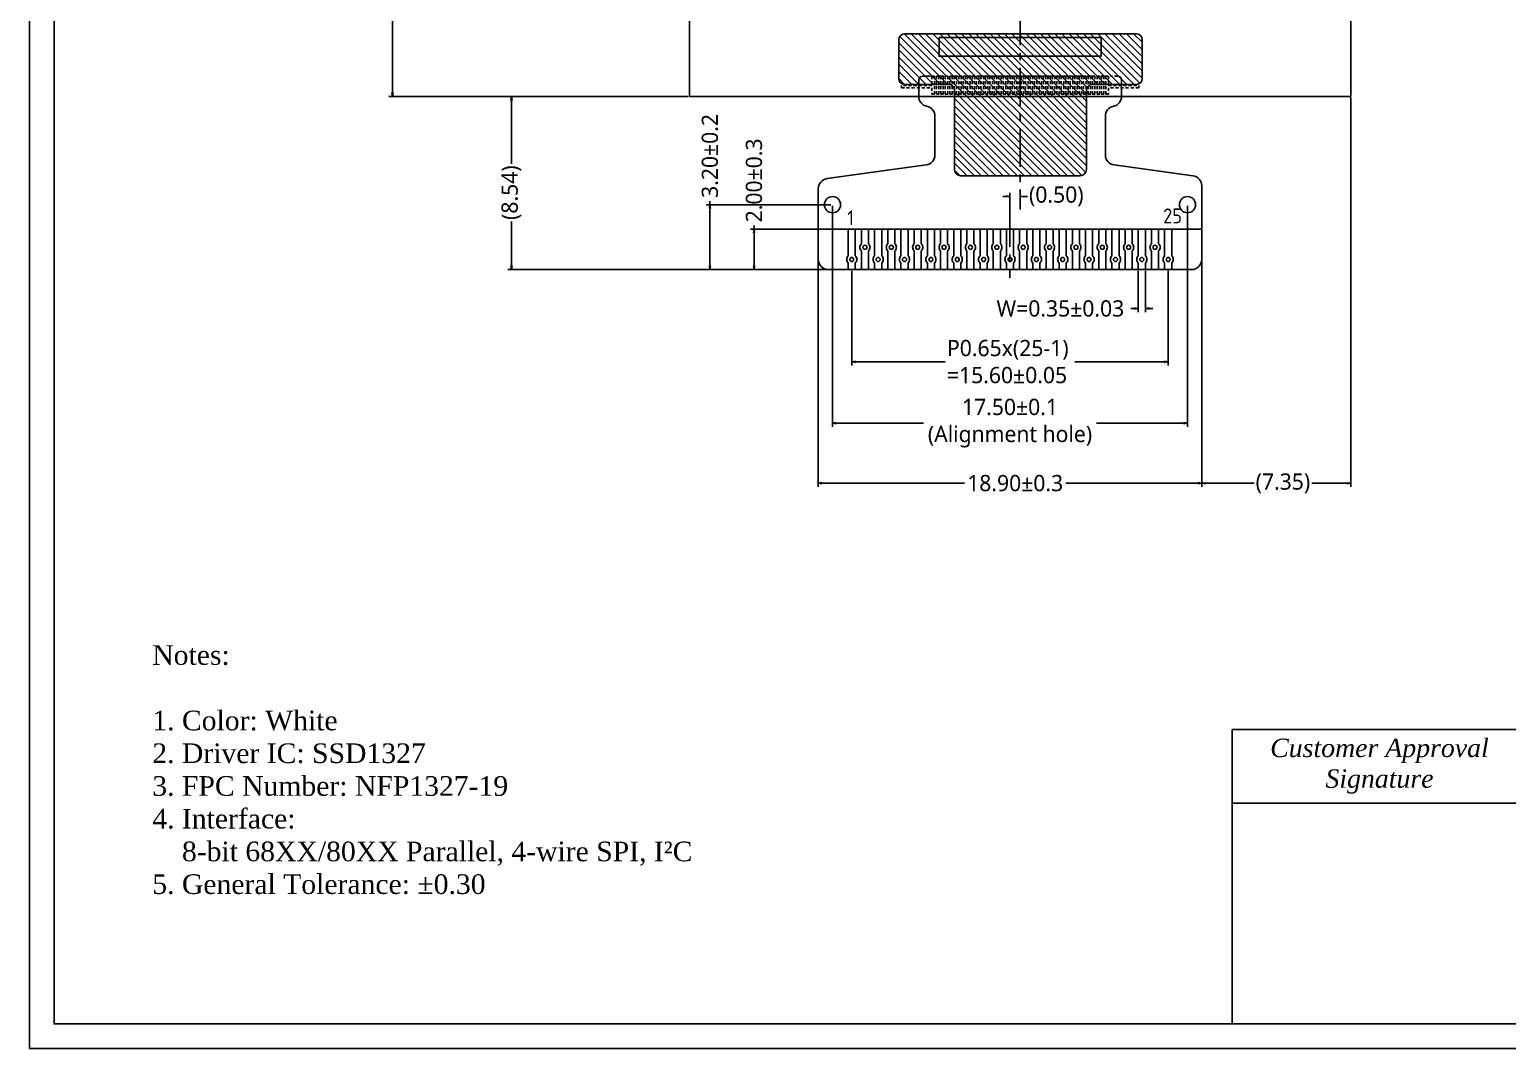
# Model space of a CAD drawing. Header units: inches. Extents: x -33 to 113, y 38 to 135.
# Drawn here: x -32.6 to 40.3, y 38.2 to 88.4 of the extents above; entities that cross this region are included whole.
import ezdxf

# ---------------------------------------------------------------- set-up
doc = ezdxf.new("R2010")
doc.units = ezdxf.units.IN
doc.header["$MEASUREMENT"] = 0
doc.linetypes.add('CENTER', pattern=[0.6, 0.375, -0.075, 0.075, -0.075])
doc.linetypes.add('DASHED', pattern=[0.75, 0.5, -0.25])
for name, color, linetype in [('BOM', 7, 'Continuous'), ('dim', 3, 'Continuous'), ('FPC', 30, 'Continuous'), ('Frame', 7, 'Continuous'), ('PANEL', 7, 'Continuous'), ('Tape', 2, 'Continuous'), ('TOP', 1, 'Continuous')]:
    doc.layers.add(name, color=color, linetype=linetype)
doc.styles.add('Arial', font='')
doc.styles.get("Standard").update_dxf_attribs({"font": 'isocp.shx', "bigfont": 'gbcbig.shx'})
doc.styles.get('Arial').set_extended_font_data('Microsoft YaHei')
doc.dimstyles.get("Standard").update_dxf_attribs({"dimtxt": 0.8, "dimasz": 0.18, "dimexe": 0.18, "dimexo": 0.0625, "dimgap": 0.09, "dimtad": 0, "dimzin": 0, "dimdsep": 46, "dimtxsty": 'Standard', "dimcen": 0.09, "dimclrd": 1, "dimclre": 1, "dimclrt": 1, "dimadec": 0, "dimazin": 0, "dimtfac": 1, "dimtofl": 0, "dimtmove": 0, "dimatfit": 3, "dimfxl": 1, "dimtolj": 1, "dimtzin": 0, "dimarcsym": 0})
doc.dimstyles.new('STANDARD$0', dxfattribs={"dimtxt": 1.5, "dimasz": 1.8, "dimexe": 0.5, "dimexo": 0.5, "dimgap": 0.2, "dimtad": 0, "dimzin": 9, "dimdsep": 46, "dimtxsty": 'Standard', "dimcen": 1.8, "dimclrd": 1, "dimclre": 1, "dimclrt": 1, "dimadec": 0, "dimazin": 0, "dimtfac": 1, "dimtmove": 0, "dimatfit": 1, "dimfxl": 0.5, "dimtolj": 1, "dimtzin": 0, "dimlwd": 5, "dimlwe": 5, "dimarcsym": 0})

# ---------------------------------------------------------------- blocks, each defined once
blk = doc.blocks.new('_ClosedBlank')
at = {"color": 0, "linetype": 'ByBlock', "lineweight": -2}
for p, q in [((-1, 0.17), (0, 0)), ((-1, 0.17), (-1, -0.17)), ((0, 0), (-1, -0.17))]:
    blk.add_line(p, q, dxfattribs=at)
blk = doc.blocks.new('*D11')
at = {"layer": 'DEFPOINTS', "color": 0, "transparency": 16777216}
for p in [(-0.063, 113.448), (-14.7, 85.148), (-0.063, 85.148)]:
    blk.add_point(p, dxfattribs=at)
at = {"layer": 'dim', "color": 4, "lineweight": -2, "transparency": 16777216}
for p, q in [((-0.125, 113.448), (-14.88, 113.448)), ((-14.7, 113.268), (-14.7, 100.837)), ((-14.7, 85.328), (-14.7, 95.759)), ((-0.125, 85.148), (-14.88, 85.148))]:
    blk.add_line(p, q, dxfattribs=at)
at = {"layer": 'dim', "color": 4, "lineweight": -2, "transparency": 16777216, "xscale": 0.18, "yscale": 0.18, "zscale": 0.18}
for p, rotation in [((-14.7, 113.448), 90), ((-14.7, 85.148), 270)]:
    blk.add_blockref('_ClosedBlank', p, dxfattribs=dict(at, rotation=rotation))
at = {"layer": 'dim', "color": 4, "transparency": 16777216, "insert": (-14.7, 98.298), "char_height": 0.8, "attachment_point": 5, "rotation": 90, "style": 'Arial'}
blk.add_mtext('\\A1;28.30%%P0.2', dxfattribs=at)
blk = doc.blocks.new('*D27')
at = {"layer": 'DEFPOINTS', "color": 0, "transparency": 16777216}
for p in [(6.287, 77.106), (25.187, 77.106), (25.187, 66.074)]:
    blk.add_point(p, dxfattribs=at)
at = {"layer": 'dim', "color": 4, "lineweight": -2, "transparency": 16777216}
for p, q in [((6.287, 77.043), (6.287, 65.894)), ((25.187, 77.043), (25.187, 65.894)), ((6.467, 66.074), (13.489, 66.074)), ((25.007, 66.074), (18.496, 66.074))]:
    blk.add_line(p, q, dxfattribs=at)
at = {"layer": 'dim', "color": 4, "lineweight": -2, "transparency": 16777216, "xscale": 0.18, "yscale": 0.18, "zscale": 0.18, "rotation": 180}
blk.add_blockref('_ClosedBlank', (6.287, 66.074), dxfattribs=at)
at = {"layer": 'dim', "color": 4, "lineweight": -2, "transparency": 16777216, "xscale": 0.18, "yscale": 0.18, "zscale": 0.18}
blk.add_blockref('_ClosedBlank', (25.187, 66.074), dxfattribs=at)
at = {"layer": 'dim', "color": 4, "transparency": 16777216, "insert": (15.992, 66.074), "char_height": 0.8, "attachment_point": 5, "style": 'Arial'}
blk.add_mtext('\\A1;18.90%%P0.3', dxfattribs=at)
blk = doc.blocks.new('*D28')
at = {"layer": 'DEFPOINTS', "color": 0, "transparency": 16777216}
for p in [(22.062, 76.606), (22.412, 76.606), (22.062, 74.685)]:
    blk.add_point(p, dxfattribs=at)
at = {"layer": 'dim', "color": 4, "lineweight": -2, "transparency": 16777216}
for p, q in [((22.062, 76.543), (22.062, 74.505)), ((22.412, 76.543), (22.412, 74.505)), ((21.882, 74.685), (21.702, 74.685)), ((22.592, 74.685), (22.772, 74.685))]:
    blk.add_line(p, q, dxfattribs=at)
at = {"layer": 'dim', "color": 4, "lineweight": -2, "transparency": 16777216, "xscale": 0.18, "yscale": 0.18, "zscale": 0.18}
blk.add_blockref('_ClosedBlank', (22.062, 74.685), dxfattribs=at)
at = {"layer": 'dim', "color": 4, "lineweight": -2, "transparency": 16777216, "xscale": 0.18, "yscale": 0.18, "zscale": 0.18, "rotation": 180}
blk.add_blockref('_ClosedBlank', (22.412, 74.685), dxfattribs=at)
at = {"layer": 'dim', "color": 4, "transparency": 16777216, "insert": (18.221, 74.685), "char_height": 0.8, "attachment_point": 5, "style": 'Arial'}
blk.add_mtext('\\A1;W=0.35%%P0.03', dxfattribs=at)
blk = doc.blocks.new('*D29')
at = {"layer": 'DEFPOINTS', "color": 0, "transparency": 16777216}
for p in [(7.937, 76.606), (23.537, 76.606), (23.537, 72.065)]:
    blk.add_point(p, dxfattribs=at)
at = {"layer": 'dim', "color": 4, "lineweight": -2, "transparency": 16777216}
for p, q in [((7.937, 76.543), (7.937, 71.885)), ((23.537, 76.543), (23.537, 71.885)), ((8.117, 72.065), (12.54, 72.065)), ((23.357, 72.065), (18.934, 72.065))]:
    blk.add_line(p, q, dxfattribs=at)
at = {"layer": 'dim', "color": 4, "lineweight": -2, "transparency": 16777216, "xscale": 0.18, "yscale": 0.18, "zscale": 0.18, "rotation": 180}
blk.add_blockref('_ClosedBlank', (7.937, 72.065), dxfattribs=at)
at = {"layer": 'dim', "color": 4, "lineweight": -2, "transparency": 16777216, "xscale": 0.18, "yscale": 0.18, "zscale": 0.18}
blk.add_blockref('_ClosedBlank', (23.537, 72.065), dxfattribs=at)
at = {"layer": 'dim', "color": 4, "transparency": 16777216, "insert": (12.63, 72.065), "char_height": 0.8, "attachment_point": 4, "style": 'Arial'}
blk.add_mtext('\\A1;P0.65x(25-1)\\P=15.60%%P0.05', dxfattribs=at)
blk = doc.blocks.new('*D30')
at = {"layer": 'DEFPOINTS', "color": 0, "transparency": 16777216}
for p in [(6.987, 79.806), (24.487, 79.806), (24.487, 69.035)]:
    blk.add_point(p, dxfattribs=at)
at = {"layer": 'dim', "color": 4, "lineweight": -2, "transparency": 16777216}
for p, q in [((6.987, 79.743), (6.987, 68.855)), ((24.487, 79.743), (24.487, 68.855)), ((7.167, 69.035), (11.477, 69.035)), ((24.307, 69.035), (19.998, 69.035))]:
    blk.add_line(p, q, dxfattribs=at)
at = {"layer": 'dim', "color": 4, "lineweight": -2, "transparency": 16777216, "xscale": 0.18, "yscale": 0.18, "zscale": 0.18, "rotation": 180}
blk.add_blockref('_ClosedBlank', (6.987, 69.035), dxfattribs=at)
at = {"layer": 'dim', "color": 4, "lineweight": -2, "transparency": 16777216, "xscale": 0.18, "yscale": 0.18, "zscale": 0.18}
blk.add_blockref('_ClosedBlank', (24.487, 69.035), dxfattribs=at)
at = {"layer": 'dim', "color": 4, "transparency": 16777216, "insert": (15.737, 69.035), "char_height": 0.8, "attachment_point": 5, "style": 'Arial'}
blk.add_mtext('\\A1;17.50%%P0.1\\P(Alignment hole)', dxfattribs=at)
blk = doc.blocks.new('*D31')
at = {"layer": 'DEFPOINTS', "color": 0, "transparency": 16777216}
for p in [(6.287, 78.606), (3.118, 76.606), (6.872, 76.606)]:
    blk.add_point(p, dxfattribs=at)
at = {"layer": 'dim', "color": 4, "lineweight": -2, "transparency": 16777216}
for p, q in [((3.118, 78.606), (3.118, 78.786)), ((6.225, 78.606), (2.938, 78.606)), ((3.118, 76.786), (3.118, 78.426)), ((6.81, 76.606), (2.938, 76.606))]:
    blk.add_line(p, q, dxfattribs=at)
at = {"layer": 'dim', "color": 4, "lineweight": -2, "transparency": 16777216, "xscale": 0.18, "yscale": 0.18, "zscale": 0.18}
for p, rotation in [((3.118, 78.606), 90), ((3.118, 76.606), 270)]:
    blk.add_blockref('_ClosedBlank', p, dxfattribs=dict(at, rotation=rotation))
at = {"layer": 'dim', "color": 4, "transparency": 16777216, "insert": (3.118, 81.003), "char_height": 0.8, "attachment_point": 5, "rotation": 90, "style": 'Arial'}
blk.add_mtext('\\A1;2.00%%P0.3', dxfattribs=at)
blk = doc.blocks.new('*D32')
at = {"layer": 'DEFPOINTS', "color": 0, "transparency": 16777216}
for p in [(6.965, 79.806), (0.946, 76.606), (6.85, 76.606)]:
    blk.add_point(p, dxfattribs=at)
at = {"layer": 'dim', "color": 4, "lineweight": -2, "transparency": 16777216}
for p, q in [((6.903, 79.806), (0.766, 79.806)), ((0.946, 79.806), (0.946, 79.986)), ((0.946, 76.786), (0.946, 79.626)), ((6.788, 76.606), (0.766, 76.606))]:
    blk.add_line(p, q, dxfattribs=at)
at = {"layer": 'dim', "color": 4, "lineweight": -2, "transparency": 16777216, "xscale": 0.18, "yscale": 0.18, "zscale": 0.18}
for p, rotation in [((0.946, 79.806), 90), ((0.946, 76.606), 270)]:
    blk.add_blockref('_ClosedBlank', p, dxfattribs=dict(at, rotation=rotation))
at = {"layer": 'dim', "color": 4, "transparency": 16777216, "insert": (0.946, 82.209), "char_height": 0.8, "attachment_point": 5, "rotation": 90, "style": 'Arial'}
blk.add_mtext('\\A1;3.20%%P0.2', dxfattribs=at)
blk = doc.blocks.new('*D33')
at = {"layer": 'DEFPOINTS', "color": 0, "transparency": 16777216}
for p in [(32.537, 85.148), (25.187, 77.106), (25.187, 66.069)]:
    blk.add_point(p, dxfattribs=at)
at = {"layer": 'dim', "color": 4, "lineweight": -2, "transparency": 16777216}
for p, q in [((32.537, 85.086), (32.537, 65.889)), ((25.187, 77.043), (25.187, 65.889)), ((25.367, 66.069), (27.769, 66.069)), ((32.357, 66.069), (30.615, 66.069))]:
    blk.add_line(p, q, dxfattribs=at)
at = {"layer": 'dim', "color": 4, "lineweight": -2, "transparency": 16777216, "xscale": 0.18, "yscale": 0.18, "zscale": 0.18, "rotation": 180}
blk.add_blockref('_ClosedBlank', (25.187, 66.069), dxfattribs=at)
at = {"layer": 'dim', "color": 4, "lineweight": -2, "transparency": 16777216, "xscale": 0.18, "yscale": 0.18, "zscale": 0.18}
blk.add_blockref('_ClosedBlank', (32.537, 66.069), dxfattribs=at)
at = {"layer": 'dim', "color": 4, "transparency": 16777216, "insert": (29.192, 66.069), "char_height": 0.8, "attachment_point": 5, "style": 'Arial'}
blk.add_mtext('\\A1;(7.35)', dxfattribs=at)
blk = doc.blocks.new('*D34')
at = {"color": 4, "linetype": 'CENTER', "lineweight": -2, "ltscale": 5, "transparency": 16777216}
for p, q in [((15.557, 80.218), (15.377, 80.218)), ((15.737, 79.284), (15.737, 80.398)), ((16.237, 79.637), (16.237, 80.398)), ((16.417, 80.218), (16.597, 80.218))]:
    blk.add_line(p, q, dxfattribs=at)
at = {"layer": 'DEFPOINTS', "color": 0, "linetype": 'CENTER', "ltscale": 5, "transparency": 16777216}
for p in [(15.737, 80.218), (16.237, 79.574), (15.737, 79.222)]:
    blk.add_point(p, dxfattribs=at)
at = {"color": 4, "linetype": 'CENTER', "lineweight": -2, "ltscale": 5, "transparency": 16777216, "xscale": 0.18, "yscale": 0.18, "zscale": 0.18}
blk.add_blockref('_ClosedBlank', (15.737, 80.218), dxfattribs=at)
at = {"color": 4, "linetype": 'CENTER', "lineweight": -2, "ltscale": 5, "transparency": 16777216, "xscale": 0.18, "yscale": 0.18, "zscale": 0.18, "rotation": 180}
blk.add_blockref('_ClosedBlank', (16.237, 80.218), dxfattribs=at)
at = {"color": 4, "linetype": 'CENTER', "ltscale": 5, "transparency": 16777216, "insert": (18.02, 80.218), "char_height": 0.8, "attachment_point": 5, "style": 'Arial'}
blk.add_mtext('\\A1;(0.50)', dxfattribs=at)
blk = doc.blocks.new('*D35')
at = {"layer": 'DEFPOINTS', "color": 0, "transparency": 16777216}
for p in [(-0.063, 85.148), (-8.843, 76.606), (6.81, 76.606)]:
    blk.add_point(p, dxfattribs=at)
at = {"layer": 'dim', "color": 4, "lineweight": -2, "transparency": 16777216}
for p, q in [((-0.125, 85.148), (-9.023, 85.148)), ((-8.843, 84.968), (-8.843, 81.823)), ((-8.843, 76.786), (-8.843, 78.977)), ((6.747, 76.606), (-9.023, 76.606))]:
    blk.add_line(p, q, dxfattribs=at)
at = {"layer": 'dim', "color": 4, "lineweight": -2, "transparency": 16777216, "xscale": 0.18, "yscale": 0.18, "zscale": 0.18}
for p, rotation in [((-8.843, 85.148), 90), ((-8.843, 76.606), 270)]:
    blk.add_blockref('_ClosedBlank', p, dxfattribs=dict(at, rotation=rotation))
at = {"layer": 'dim', "color": 4, "transparency": 16777216, "insert": (-8.843, 80.4), "char_height": 0.8, "attachment_point": 5, "rotation": 90, "style": 'Arial'}
blk.add_mtext('\\A1;(8.54)', dxfattribs=at)

msp = doc.modelspace()

# ---------------------------------------------------------------- hatches: boundary and pattern name
at = {"layer": 'Tape'}
h = msp.add_hatch(dxfattribs=at)
h.set_pattern_fill('ANSI31', color=6, scale=2, angle=270, style=0)
h.set_pattern_definition([(315, (149.7204, -24.8046), (0.1767767, 0.1767767), [])])
h.paths.add_polyline_path([(13.004, 85.435), (13.004, 81.535, 0.414214), (13.304, 81.235), (19.204, 81.235, 0.414214), (19.504, 81.535), (19.504, 85.435, -0.414214), (19.804, 85.735), (21.954, 85.735, 0.414214), (22.254, 86.035), (22.254, 87.935, 0.414214), (21.954, 88.235), (10.554, 88.235, 0.414214), (10.254, 87.935), (10.254, 86.035, 0.414214), (10.554, 85.735), (12.704, 85.735, -0.414214)])

# ---------------------------------------------------------------- linework, layer by layer
at = {"color": 1, "linetype": 'CENTER', "ltscale": 5}
for p, q in [((16.237, 116.55), (16.237, 79.574)), ((15.737, 79.599), (15.737, 76.201))]:
    msp.add_line(p, q, dxfattribs=at)
at = {"layer": 'BOM', "color": 8}
msp.add_lwpolyline([(12.244, 88.048), (20.23, 88.048), (20.23, 87.126), (12.244, 87.126)], close=True, dxfattribs=at)
at = {"layer": 'FPC', "linetype": 'CENTER'}
msp.add_line((11.437, 86.148), (21.037, 86.148), dxfattribs=at)
at = {"layer": 'FPC'}
for p, q in [((11.237, 85.948), (11.237, 85.148)), ((21.237, 85.948), (21.237, 85.148)), ((11.237, 85.148), (21.237, 85.148)), ((12.037, 84.168), (12.037, 82.266)), ((12.037, 84.148), (12.037, 84.168)), ((20.437, 84.168), (20.437, 82.266)), ((20.437, 84.168), (20.437, 84.148)), ((11.606, 81.77), (6.719, 81.093)), ((20.869, 81.77), (24.756, 81.231)), ((6.287, 80.597), (6.287, 77.106)), ((25.187, 80.736), (25.187, 77.106)), ((6.287, 78.606), (25.187, 78.606)), ((6.787, 76.606), (24.687, 76.606))]:
    msp.add_line(p, q, dxfattribs=at)
at = {"layer": 'FPC', "linetype": 'Continuous'}
for points in [[(7.762, 76.606), (7.762, 76.927, -0.420084), (7.762, 77.284), (7.762, 78.606), (8.112, 78.606), (8.112, 77.284, -0.420084), (8.112, 76.927), (8.112, 76.606)], [(8.412, 76.606), (8.412, 77.527, -0.420084), (8.412, 77.884), (8.412, 78.606), (8.762, 78.606), (8.762, 77.884, -0.420084), (8.762, 77.527), (8.762, 76.606)], [(9.062, 76.606), (9.062, 76.927, -0.420084), (9.062, 77.284), (9.062, 78.606), (9.412, 78.606), (9.412, 77.284, -0.420084), (9.412, 76.927), (9.412, 76.606)], [(9.712, 76.606), (9.712, 77.527, -0.420084), (9.712, 77.884), (9.712, 78.606), (10.062, 78.606), (10.062, 77.884, -0.420084), (10.062, 77.527), (10.062, 76.606)], [(10.362, 76.606), (10.362, 76.927, -0.420084), (10.362, 77.284), (10.362, 78.606), (10.712, 78.606), (10.712, 77.284, -0.420084), (10.712, 76.927), (10.712, 76.606)], [(11.012, 76.606), (11.012, 77.527, -0.420084), (11.012, 77.884), (11.012, 78.606), (11.362, 78.606), (11.362, 77.884, -0.420084), (11.362, 77.527), (11.362, 76.606)], [(11.662, 76.606), (11.662, 76.927, -0.420084), (11.662, 77.284), (11.662, 78.606), (12.012, 78.606), (12.012, 77.284, -0.420084), (12.012, 76.927), (12.012, 76.606)], [(12.312, 76.606), (12.312, 77.527, -0.420084), (12.312, 77.884), (12.312, 78.606), (12.662, 78.606), (12.662, 77.884, -0.420084), (12.662, 77.527), (12.662, 76.606)], [(12.962, 76.606), (12.962, 76.927, -0.420084), (12.962, 77.284), (12.962, 78.606), (13.312, 78.606), (13.312, 77.284, -0.420084), (13.312, 76.927), (13.312, 76.606)], [(13.612, 76.606), (13.612, 77.527, -0.420084), (13.612, 77.884), (13.612, 78.606), (13.962, 78.606), (13.962, 77.884, -0.420084), (13.962, 77.527), (13.962, 76.606)], [(14.262, 76.606), (14.262, 76.927, -0.420084), (14.262, 77.284), (14.262, 78.606), (14.612, 78.606), (14.612, 77.284, -0.420084), (14.612, 76.927), (14.612, 76.606)], [(14.912, 76.606), (14.912, 77.527, -0.420084), (14.912, 77.884), (14.912, 78.606), (15.262, 78.606), (15.262, 77.884, -0.420084), (15.262, 77.527), (15.262, 76.606)], [(15.562, 76.606), (15.562, 76.927, -0.420084), (15.562, 77.284), (15.562, 78.606), (15.912, 78.606), (15.912, 77.284, -0.420084), (15.912, 76.927), (15.912, 76.606)], [(16.212, 76.606), (16.212, 77.527, -0.420084), (16.212, 77.884), (16.212, 78.606), (16.562, 78.606), (16.562, 77.884, -0.420084), (16.562, 77.527), (16.562, 76.606)], [(16.862, 76.606), (16.862, 76.927, -0.420084), (16.862, 77.284), (16.862, 78.606), (17.212, 78.606), (17.212, 77.284, -0.420084), (17.212, 76.927), (17.212, 76.606)], [(17.512, 76.606), (17.512, 77.527, -0.420084), (17.512, 77.884), (17.512, 78.606), (17.862, 78.606), (17.862, 77.884, -0.420084), (17.862, 77.527), (17.862, 76.606)], [(18.162, 76.606), (18.162, 76.927, -0.420084), (18.162, 77.284), (18.162, 78.606), (18.512, 78.606), (18.512, 77.284, -0.420084), (18.512, 76.927), (18.512, 76.606)], [(18.812, 76.606), (18.812, 77.527, -0.420084), (18.812, 77.884), (18.812, 78.606), (19.162, 78.606), (19.162, 77.884, -0.420084), (19.162, 77.527), (19.162, 76.606)], [(19.462, 76.606), (19.462, 76.927, -0.420084), (19.462, 77.284), (19.462, 78.606), (19.812, 78.606), (19.812, 77.284, -0.420084), (19.812, 76.927), (19.812, 76.606)], [(20.112, 76.606), (20.112, 77.527, -0.420084), (20.112, 77.884), (20.112, 78.606), (20.462, 78.606), (20.462, 77.884, -0.420084), (20.462, 77.527), (20.462, 76.606)], [(20.762, 76.606), (20.762, 76.927, -0.420084), (20.762, 77.284), (20.762, 78.606), (21.112, 78.606), (21.112, 77.284, -0.420084), (21.112, 76.927), (21.112, 76.606)], [(21.412, 76.606), (21.412, 77.527, -0.420084), (21.412, 77.884), (21.412, 78.606), (21.762, 78.606), (21.762, 77.884, -0.420084), (21.762, 77.527), (21.762, 76.606)], [(22.062, 76.606), (22.062, 76.927, -0.420084), (22.062, 77.284), (22.062, 78.606), (22.412, 78.606), (22.412, 77.284, -0.420084), (22.412, 76.927), (22.412, 76.606)], [(22.712, 76.606), (22.712, 77.527, -0.420084), (22.712, 77.884), (22.712, 78.606), (23.062, 78.606), (23.062, 77.884, -0.420084), (23.062, 77.527), (23.062, 76.606)], [(23.362, 76.606), (23.362, 76.927, -0.420084), (23.362, 77.284), (23.362, 78.606), (23.712, 78.606), (23.712, 77.284, -0.420084), (23.712, 76.927), (23.712, 76.606)]]:
    msp.add_lwpolyline(points, format="xyb", close=True, dxfattribs=at)
at = {"layer": 'FPC'}
for centre in [(6.987, 79.806), (24.487, 79.806)]:
    msp.add_circle(centre, 0.4, dxfattribs=at)
at = {"layer": 'FPC', "linetype": 'Continuous'}
for centre in [(8.587, 77.706), (9.887, 77.706), (11.187, 77.706), (12.487, 77.706), (13.787, 77.706), (15.087, 77.706), (16.387, 77.706), (17.687, 77.706), (18.987, 77.706), (20.287, 77.706), (21.587, 77.706), (22.887, 77.706), (7.937, 77.106), (9.237, 77.106), (10.537, 77.106), (11.837, 77.106), (13.137, 77.106), (14.437, 77.106), (15.737, 77.106), (17.037, 77.106), (18.337, 77.106), (19.637, 77.106), (20.937, 77.106), (22.237, 77.106), (23.537, 77.106)]:
    msp.add_circle(centre, 0.1, dxfattribs=at)
at = {"layer": 'FPC'}
for centre, radius, start, end in [((11.437, 85.948), 0.2, 90, 180), ((21.037, 85.948), 0.2, 0, 90), ((11.737, 85.148), 0.5, 180, 258.46304), ((11.537, 84.168), 0.5, 360, 78.46304), ((20.937, 84.168), 0.5, 101.53696, 180), ((20.737, 85.148), 0.5, 281.53696, 0), ((11.537, 82.266), 0.5, 277.89748, 360), ((20.937, 82.266), 0.5, 180, 262.10252), ((6.787, 80.597), 0.5, 97.89748, 180), ((24.687, 80.736), 0.5, 0, 82.10252), ((6.787, 77.106), 0.5, 180, 270), ((24.687, 77.106), 0.5, 270, 0)]:
    msp.add_arc(centre, radius, start, end, dxfattribs=at)
at = {"layer": 'Frame'}
for p, q in [((26.692, 53.937), (111.392, 53.937)), ((26.692, 39.417), (26.692, 53.937)), ((26.692, 50.307), (111.392, 50.307))]:
    msp.add_line(p, q, dxfattribs=at)
for points in [[(112.602, 135.007), (-32.598, 135.007), (-32.598, 38.207), (112.602, 38.207)], [(111.392, 39.417), (-31.388, 39.417), (-31.388, 133.797), (111.392, 133.797)]]:
    msp.add_lwpolyline(points, close=True, dxfattribs=at)
at = {"layer": 'PANEL'}
msp.add_lwpolyline([(-0.063, 85.148), (32.537, 85.148), (32.537, 113.448), (-0.063, 113.448)], close=True, dxfattribs=at)
at = {"layer": 'Tape', "color": 6}
for p, q in [((10.554, 88.235), (21.954, 88.235)), ((10.254, 87.935), (10.254, 86.035)), ((22.254, 87.935), (22.254, 86.035)), ((10.554, 85.735), (12.704, 85.735)), ((13.004, 85.435), (13.004, 81.535)), ((19.504, 85.435), (19.504, 81.535)), ((19.804, 85.735), (21.954, 85.735)), ((13.304, 81.235), (19.204, 81.235))]:
    msp.add_line(p, q, dxfattribs=at)
for centre, start, end in [((10.554, 87.935), 90, 180), ((21.954, 87.935), 0, 90), ((10.554, 86.035), 180, 270), ((21.954, 86.035), 270, 0), ((12.704, 85.435), 0, 90), ((19.804, 85.435), 90, 180), ((13.304, 81.535), 180, 270), ((19.204, 81.535), 270, 0)]:
    msp.add_arc(centre, 0.3, start, end, dxfattribs=at)
at = {"layer": 'TOP', "linetype": 'DASHED', "ltscale": 0.3}
for points in [[(10.387, 85.676), (10.387, 85.576), (11.887, 85.576), (11.887, 85.248), (12.007, 85.248), (12.007, 86.148), (11.887, 86.148), (11.887, 85.676), (10.387, 85.676)], [(22.087, 85.676), (22.087, 85.576), (20.587, 85.576), (20.587, 85.248), (20.467, 85.248), (20.467, 86.148), (20.587, 86.148), (20.587, 85.676), (22.087, 85.676)]]:
    msp.add_lwpolyline(points, dxfattribs=at)
for points in [[(12.107, 85.248), (12.227, 85.248), (12.227, 86.148), (12.107, 86.148)], [(12.327, 85.248), (12.447, 85.248), (12.447, 86.148), (12.327, 86.148)], [(12.547, 85.248), (12.667, 85.248), (12.667, 86.148), (12.547, 86.148)], [(12.767, 85.248), (12.887, 85.248), (12.887, 86.148), (12.767, 86.148)], [(12.987, 85.248), (13.107, 85.248), (13.107, 86.148), (12.987, 86.148)], [(13.207, 85.248), (13.327, 85.248), (13.327, 86.148), (13.207, 86.148)], [(13.427, 85.248), (13.547, 85.248), (13.547, 86.148), (13.427, 86.148)], [(13.647, 85.248), (13.767, 85.248), (13.767, 86.148), (13.647, 86.148)], [(13.867, 85.248), (13.987, 85.248), (13.987, 86.148), (13.867, 86.148)], [(14.087, 85.248), (14.207, 85.248), (14.207, 86.148), (14.087, 86.148)], [(14.307, 85.248), (14.427, 85.248), (14.427, 86.148), (14.307, 86.148)], [(14.527, 85.248), (14.647, 85.248), (14.647, 86.148), (14.527, 86.148)], [(14.747, 85.248), (14.867, 85.248), (14.867, 86.148), (14.747, 86.148)], [(14.967, 85.248), (15.087, 85.248), (15.087, 86.148), (14.967, 86.148)], [(15.187, 85.248), (15.307, 85.248), (15.307, 86.148), (15.187, 86.148)], [(15.407, 85.248), (15.527, 85.248), (15.527, 86.148), (15.407, 86.148)], [(15.627, 85.248), (15.747, 85.248), (15.747, 86.148), (15.627, 86.148)], [(15.847, 85.248), (15.967, 85.248), (15.967, 86.148), (15.847, 86.148)], [(16.067, 85.248), (16.187, 85.248), (16.187, 86.148), (16.067, 86.148)], [(16.287, 85.248), (16.407, 85.248), (16.407, 86.148), (16.287, 86.148)], [(16.507, 85.248), (16.627, 85.248), (16.627, 86.148), (16.507, 86.148)], [(16.727, 85.248), (16.847, 85.248), (16.847, 86.148), (16.727, 86.148)], [(16.947, 85.248), (17.067, 85.248), (17.067, 86.148), (16.947, 86.148)], [(17.167, 85.248), (17.287, 85.248), (17.287, 86.148), (17.167, 86.148)], [(17.387, 85.248), (17.507, 85.248), (17.507, 86.148), (17.387, 86.148)], [(17.607, 85.248), (17.727, 85.248), (17.727, 86.148), (17.607, 86.148)], [(17.827, 85.248), (17.947, 85.248), (17.947, 86.148), (17.827, 86.148)], [(18.047, 85.248), (18.167, 85.248), (18.167, 86.148), (18.047, 86.148)], [(18.267, 85.248), (18.387, 85.248), (18.387, 86.148), (18.267, 86.148)], [(18.487, 85.248), (18.607, 85.248), (18.607, 86.148), (18.487, 86.148)], [(18.707, 85.248), (18.827, 85.248), (18.827, 86.148), (18.707, 86.148)], [(18.927, 85.248), (19.047, 85.248), (19.047, 86.148), (18.927, 86.148)], [(19.147, 85.248), (19.267, 85.248), (19.267, 86.148), (19.147, 86.148)], [(19.367, 85.248), (19.487, 85.248), (19.487, 86.148), (19.367, 86.148)], [(19.587, 85.248), (19.707, 85.248), (19.707, 86.148), (19.587, 86.148)], [(19.807, 85.248), (19.927, 85.248), (19.927, 86.148), (19.807, 86.148)], [(20.027, 85.248), (20.147, 85.248), (20.147, 86.148), (20.027, 86.148)], [(20.247, 85.248), (20.367, 85.248), (20.367, 86.148), (20.247, 86.148)]]:
    msp.add_lwpolyline(points, close=True, dxfattribs=at)

# ---------------------------------------------------------------- texts
at = {"insert": (-26.548, 58.087), "char_height": 0.968, "attachment_point": 1}
msp.add_mtext('{\\fTimes New Roman|b0|i0|c186|p18;Notes:\\fTimes New Roman|b0|i0|c134|p18;\\P\\P\\fTimes New Roman|b0|i0|c186|p18;1.\\fTimes New Roman|b0|i0|c134|p18; \\fTimes New Roman|b0|i0|c186|p18;Color:\\fTimes New Roman|b0|i0|c134|p18; \\fTimes New Roman|b0|i0|c186|p18;White\\fTimes New Roman|b0|i0|c134|p18;\\P\\fTimes New Roman|b0|i0|c186|p18;2.\\fTimes New Roman|b0|i0|c134|p18; \\fTimes New Roman|b0|i0|c186|p18;Driver\\fTimes New Roman|b0|i0|c134|p18; \\fTimes New Roman|b0|i0|c186|p18;IC:\\fTimes New Roman|b0|i0|c134|p18; \\fTimes New Roman|b0|i0|c186|p18;SSD1327\\fTimes New Roman|b0|i0|c134|p18;\\P\\fTimes New Roman|b0|i0|c186|p18;3.\\fTimes New Roman|b0|i0|c134|p18; \\fTimes New Roman|b0|i0|c186|p18;FPC\\fTimes New Roman|b0|i0|c134|p18; \\fTimes New Roman|b0|i0|c186|p18;Number:\\fTimes New Roman|b0|i0|c134|p18; \\fTimes New Roman|b0|i0|c186|p18;NFP1327-19\\fTimes New Roman|b0|i0|c134|p18;\\P\\fTimes New Roman|b0|i0|c186|p18;4.\\fTimes New Roman|b0|i0|c134|p18; \\fTimes New Roman|b0|i0|c186|p18;Interface:\\fTimes New Roman|b0|i0|c134|p18;\\P\\fTimes New Roman|b0|i0|c186|p18;    8-bit 68XX/80XX Parallel, 4-wire SPI, I²C\\fTimes New Roman|b0|i0|c134|p18;\\P\\fTimes New Roman|b0|i0|c186|p18;5.\\fTimes New Roman|b0|i0|c134|p18; \\fTimes New Roman|b0|i0|c186|p18;General\\fTimes New Roman|b0|i0|c134|p18; \\fTimes New Roman|b0|i0|c186|p18;Tolerance:\\fTimes New Roman|b0|i0|c134|p18; \\fTimes New Roman|b0|i0|c186|p18;±0.30}', dxfattribs=at)
at = {"layer": 'dim', "attachment_point": 7}
for s, insert, char_height in [('1', (7.718, 78.797), 0.733), ('25', (23.287, 78.888), 0.7333)]:
    msp.add_mtext(s, dxfattribs=dict(at, insert=insert, char_height=char_height))
at = {"layer": 'Frame', "insert": (33.952, 52.122), "char_height": 0.9075, "attachment_point": 5}
msp.add_mtext('{\\fTimes New Roman|b0|i1|c0|p18;Customer Approval\\PSignature}', dxfattribs=at)

# ---------------------------------------------------------------- dimensions: what is measured, and where the dimension line sits
at = {"color": 1, "linetype": 'CENTER', "ltscale": 5}
dim = msp.add_linear_dim(base=(15.737, 80.218), p1=(16.237, 79.574), p2=(15.737, 79.222), text='(<>)', dimstyle='STANDARD$0', override={"dimtxt": 0.8, "dimasz": 0.18, "dimexe": 0.18, "dimexo": 0.0625, "dimgap": 0.09, "dimzin": 0, "dimtxsty": 'Arial', "dimblk1": 'ClosedBlank', "dimblk2": 'ClosedBlank', "dimsah": 1, "dimcen": 0.09, "dimclrd": 4, "dimclre": 4, "dimclrt": 4, "dimtofl": 0, "dimatfit": 3, "dimfxl": 1, "dimlwd": 65534, "dimlwe": 65534}, dxfattribs=at)
dim.commit()
dim.dimension.update_dxf_attribs({"geometry": '*D34', "text_midpoint": (18.02, 80.218), "dimtype": 160})
at = {"layer": 'dim'}
for base, p1, p2, text, dimstyle, override, picture, middle in [((-14.7, 85.148), (-0.063, 113.448), (-0.063, 85.148), '<>%%P0.2', 'Standard', {"dimtxsty": 'Arial', "dimblk1": 'ClosedBlank', "dimblk2": 'ClosedBlank', "dimsah": 1, "dimclrd": 4, "dimclre": 4, "dimclrt": 4}, '*D11', (-14.7, 98.298)), ((-8.843, 76.606), (-0.063, 85.148), (6.81, 76.606), '(<>)', 'STANDARD$0', {"dimtxt": 0.8, "dimasz": 0.18, "dimexe": 0.18, "dimexo": 0.0625, "dimgap": 0.09, "dimzin": 0, "dimtxsty": 'Arial', "dimblk1": 'ClosedBlank', "dimblk2": 'ClosedBlank', "dimsah": 1, "dimcen": 0.09, "dimclrd": 4, "dimclre": 4, "dimclrt": 4, "dimtofl": 0, "dimatfit": 3, "dimfxl": 1, "dimlwd": 65534, "dimlwe": 65534}, '*D35', (-8.843, 80.4)), ((0.946, 76.606), (6.965, 79.806), (6.85, 76.606), '<>%%P0.2', 'STANDARD$0', {"dimtxt": 0.8, "dimasz": 0.18, "dimexe": 0.18, "dimexo": 0.0625, "dimgap": 0.09, "dimzin": 0, "dimtxsty": 'Arial', "dimblk1": 'ClosedBlank', "dimblk2": 'ClosedBlank', "dimsah": 1, "dimcen": 0.09, "dimclrd": 4, "dimclre": 4, "dimclrt": 4, "dimtofl": 0, "dimatfit": 3, "dimfxl": 1, "dimlwd": 65534, "dimlwe": 65534}, '*D32', (0.946, 82.209)), ((3.118, 76.606), (6.287, 78.606), (6.872, 76.606), '<>%%P0.3', 'STANDARD$0', {"dimtxt": 0.8, "dimasz": 0.18, "dimexe": 0.18, "dimexo": 0.0625, "dimgap": 0.09, "dimzin": 0, "dimtxsty": 'Arial', "dimblk1": 'ClosedBlank', "dimblk2": 'ClosedBlank', "dimsah": 1, "dimcen": 0.09, "dimclrd": 4, "dimclre": 4, "dimclrt": 4, "dimtofl": 0, "dimatfit": 3, "dimfxl": 1, "dimlwd": 65534, "dimlwe": 65534}, '*D31', (3.118, 81.003))]:
    dim = msp.add_linear_dim(base=base, p1=p1, p2=p2, angle=90, text=text, dimstyle=dimstyle, override=override, dxfattribs=at)
    dim.commit()
    dim.dimension.update_dxf_attribs({"geometry": picture, "text_midpoint": middle, "dimtype": 160})
for base, p1, p2, text, picture, middle in [((25.187, 66.069), (32.537, 85.148), (25.187, 77.106), '(<>)', '*D33', (29.192, 66.069)), ((24.487, 69.035), (6.987, 79.806), (24.487, 79.806), '<>%%P0.1\\P(Alignment hole)', '*D30', (15.737, 69.035)), ((25.187, 66.074), (6.287, 77.106), (25.187, 77.106), '<>%%P0.3', '*D27', (15.992, 66.074)), ((23.537, 72.065), (7.937, 76.606), (23.537, 76.606), 'P0.65x(25-1)\\P=<>%%P0.05', '*D29', (15.737, 72.065)), ((22.062, 74.685), (22.412, 76.606), (22.062, 76.606), 'W=<>%%P0.03', '*D28', (18.221, 74.685))]:
    dim = msp.add_linear_dim(base=base, p1=p1, p2=p2, text=text, dimstyle='STANDARD$0', override={"dimtxt": 0.8, "dimasz": 0.18, "dimexe": 0.18, "dimexo": 0.0625, "dimgap": 0.09, "dimzin": 0, "dimtxsty": 'Arial', "dimblk1": 'ClosedBlank', "dimblk2": 'ClosedBlank', "dimsah": 1, "dimcen": 0.09, "dimclrd": 4, "dimclre": 4, "dimclrt": 4, "dimtofl": 0, "dimatfit": 3, "dimfxl": 1, "dimlwd": 65534, "dimlwe": 65534}, dxfattribs=at)
    dim.commit()
    dim.dimension.update_dxf_attribs({"geometry": picture, "text_midpoint": middle, "dimtype": 160})

doc.saveas('drawing.dxf')
